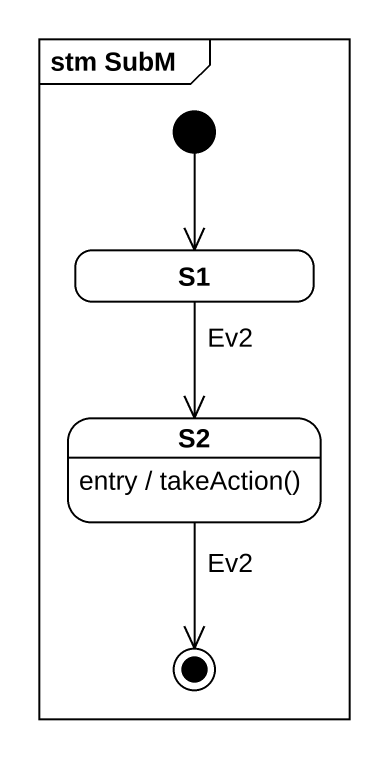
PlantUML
@startuml
mainframe stm SubM
hide empty description
state S1
state S2
S2 : entry / takeAction()
[*] --> S1
S1 --> S2 : Ev2
S2 --> [*] : Ev2
@enduml
